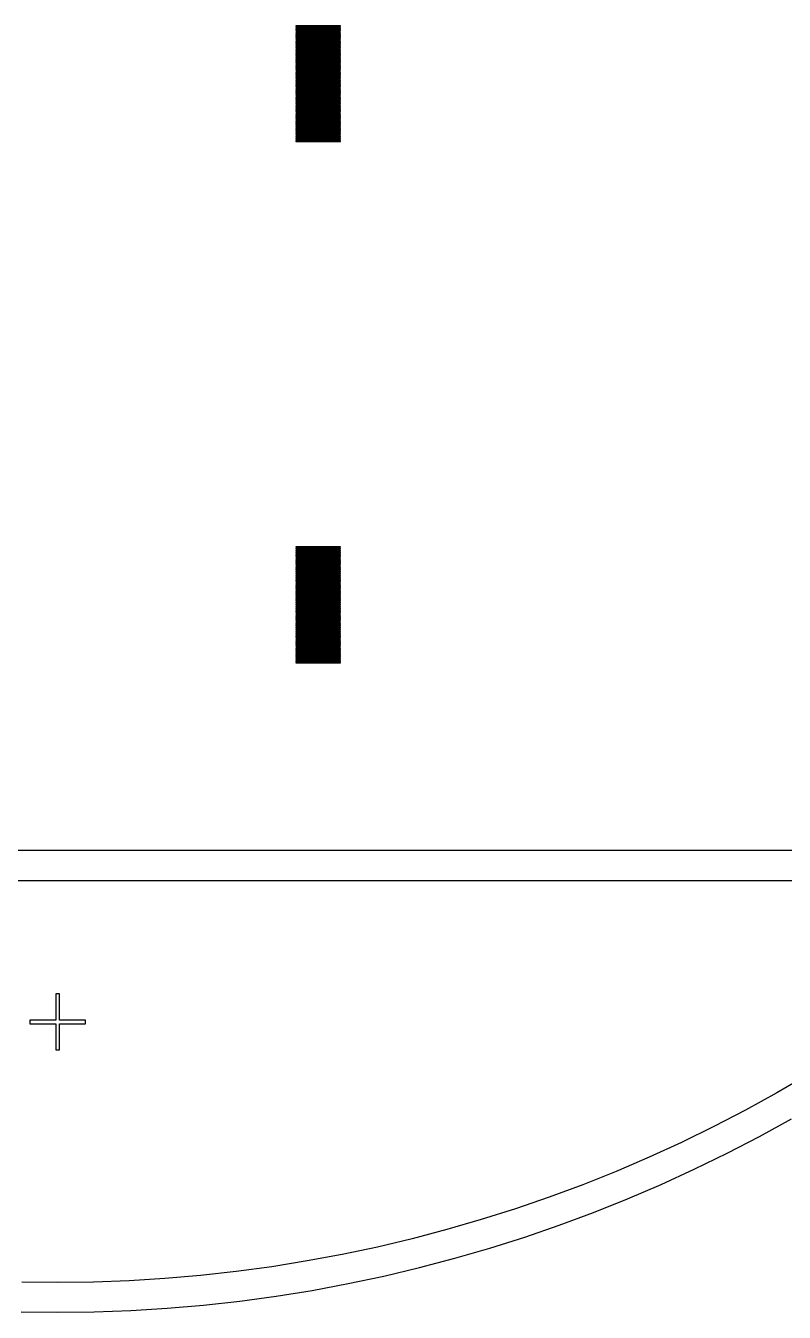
# Model space of a CAD drawing. Extents: x -18 to 82, y -18 to 82.
# Drawn here: x 31.18 to 56.65, y -17.75 to 25.45 of the extents above; entities that cross this region are included whole.
import ezdxf

# ---------------------------------------------------------------- set-up
doc = ezdxf.new("R2010")
doc.units = 0

msp = doc.modelspace()

# ---------------------------------------------------------------- linework, layer by layer
for p, q in [((41.75, 25.445), (40.25, 25.445)), ((40.25, 25.445), (40.25, 25.435)), ((40.25, 25.435), (41.75, 25.435)), ((41.75, 25.405), (40.25, 25.405)), ((40.25, 25.405), (40.25, 25.395)), ((40.25, 25.395), (41.75, 25.395)), ((41.75, 25.365), (40.25, 25.365)), ((40.25, 25.365), (40.25, 25.355)), ((40.25, 25.355), (41.75, 25.355)), ((41.75, 25.325), (40.25, 25.325)), ((40.25, 25.325), (40.25, 25.315)), ((40.25, 25.315), (41.75, 25.315)), ((41.75, 25.285), (40.25, 25.285)), ((40.25, 25.285), (40.25, 25.275)), ((40.25, 25.275), (41.75, 25.275)), ((41.75, 25.245), (40.25, 25.245)), ((40.25, 25.245), (40.25, 25.235)), ((40.25, 25.235), (41.75, 25.235)), ((41.75, 25.205), (40.25, 25.205)), ((40.25, 25.205), (40.25, 25.195)), ((40.25, 25.195), (41.75, 25.195)), ((41.75, 25.165), (40.25, 25.165)), ((40.25, 25.165), (40.25, 25.155)), ((40.25, 25.155), (41.75, 25.155)), ((41.75, 25.125), (40.25, 25.125)), ((40.25, 25.125), (40.25, 25.115)), ((40.25, 25.115), (41.75, 25.115)), ((41.75, 25.085), (40.25, 25.085)), ((40.25, 25.085), (40.25, 25.075)), ((40.25, 25.075), (41.75, 25.075)), ((41.75, 25.435), (41.75, 25.445)), ((41.75, 25.395), (41.75, 25.405)), ((41.75, 25.355), (41.75, 25.365)), ((41.75, 25.315), (41.75, 25.325)), ((41.75, 25.275), (41.75, 25.285)), ((41.75, 25.235), (41.75, 25.245)), ((41.75, 25.195), (41.75, 25.205)), ((41.75, 25.155), (41.75, 25.165)), ((41.75, 25.115), (41.75, 25.125)), ((41.75, 25.075), (41.75, 25.085)), ((41.75, 25.045), (40.25, 25.045)), ((40.25, 25.045), (40.25, 25.035)), ((40.25, 25.035), (41.75, 25.035)), ((41.75, 25.005), (40.25, 25.005)), ((40.25, 25.005), (40.25, 24.995)), ((40.25, 24.995), (41.75, 24.995)), ((41.75, 24.965), (40.25, 24.965)), ((40.25, 24.965), (40.25, 24.955)), ((40.25, 24.955), (41.75, 24.955)), ((41.75, 24.925), (40.25, 24.925)), ((40.25, 24.925), (40.25, 24.915)), ((40.25, 24.915), (41.75, 24.915)), ((41.75, 24.885), (40.25, 24.885)), ((40.25, 24.885), (40.25, 24.875)), ((40.25, 24.875), (41.75, 24.875)), ((41.75, 24.845), (40.25, 24.845)), ((40.25, 24.845), (40.25, 24.835)), ((40.25, 24.835), (41.75, 24.835)), ((41.75, 24.805), (40.25, 24.805)), ((40.25, 24.805), (40.25, 24.795)), ((40.25, 24.795), (41.75, 24.795)), ((41.75, 24.765), (40.25, 24.765)), ((40.25, 24.765), (40.25, 24.755)), ((40.25, 24.755), (41.75, 24.755)), ((41.75, 24.725), (40.25, 24.725)), ((40.25, 24.725), (40.25, 24.715)), ((40.25, 24.715), (41.75, 24.715)), ((41.75, 24.685), (40.25, 24.685)), ((40.25, 24.685), (40.25, 24.675)), ((40.25, 24.675), (41.75, 24.675)), ((41.75, 24.645), (40.25, 24.645)), ((40.25, 24.645), (40.25, 24.635)), ((40.25, 24.635), (41.75, 24.635)), ((41.75, 25.035), (41.75, 25.045)), ((41.75, 24.995), (41.75, 25.005)), ((41.75, 24.955), (41.75, 24.965)), ((41.75, 24.915), (41.75, 24.925)), ((41.75, 24.875), (41.75, 24.885)), ((41.75, 24.835), (41.75, 24.845)), ((41.75, 24.795), (41.75, 24.805)), ((41.75, 24.755), (41.75, 24.765)), ((41.75, 24.715), (41.75, 24.725)), ((41.75, 24.675), (41.75, 24.685)), ((41.75, 24.635), (41.75, 24.645)), ((41.75, 24.605), (40.25, 24.605)), ((40.25, 24.605), (40.25, 24.595)), ((40.25, 24.595), (41.75, 24.595)), ((41.75, 24.565), (40.25, 24.565)), ((40.25, 24.565), (40.25, 24.555)), ((40.25, 24.555), (41.75, 24.555)), ((41.75, 24.525), (40.25, 24.525)), ((40.25, 24.525), (40.25, 24.515)), ((40.25, 24.515), (41.75, 24.515)), ((41.75, 24.485), (40.25, 24.485)), ((40.25, 24.485), (40.25, 24.475)), ((40.25, 24.475), (41.75, 24.475)), ((41.75, 24.445), (40.25, 24.445)), ((40.25, 24.445), (40.25, 24.435)), ((40.25, 24.435), (41.75, 24.435)), ((41.75, 24.405), (40.25, 24.405)), ((40.25, 24.405), (40.25, 24.395)), ((40.25, 24.395), (41.75, 24.395)), ((41.75, 24.365), (40.25, 24.365)), ((40.25, 24.365), (40.25, 24.355)), ((40.25, 24.355), (41.75, 24.355)), ((41.75, 24.325), (40.25, 24.325)), ((40.25, 24.325), (40.25, 24.315)), ((40.25, 24.315), (41.75, 24.315)), ((41.75, 24.285), (40.25, 24.285)), ((40.25, 24.285), (40.25, 24.275)), ((40.25, 24.275), (41.75, 24.275)), ((41.75, 24.245), (40.25, 24.245)), ((40.25, 24.245), (40.25, 24.235)), ((40.25, 24.235), (41.75, 24.235)), ((41.75, 24.205), (40.25, 24.205)), ((40.25, 24.205), (40.25, 24.195)), ((40.25, 24.195), (41.75, 24.195)), ((41.75, 24.595), (41.75, 24.605)), ((41.75, 24.555), (41.75, 24.565)), ((41.75, 24.515), (41.75, 24.525)), ((41.75, 24.475), (41.75, 24.485)), ((41.75, 24.435), (41.75, 24.445)), ((41.75, 24.395), (41.75, 24.405)), ((41.75, 24.355), (41.75, 24.365)), ((41.75, 24.315), (41.75, 24.325)), ((41.75, 24.275), (41.75, 24.285)), ((41.75, 24.235), (41.75, 24.245)), ((41.75, 24.195), (41.75, 24.205)), ((41.75, 24.165), (40.25, 24.165)), ((40.25, 24.165), (40.25, 24.155)), ((40.25, 24.155), (41.75, 24.155)), ((41.75, 24.125), (40.25, 24.125)), ((40.25, 24.125), (40.25, 24.115)), ((40.25, 24.115), (41.75, 24.115)), ((41.75, 24.085), (40.25, 24.085)), ((40.25, 24.085), (40.25, 24.075)), ((40.25, 24.075), (41.75, 24.075)), ((41.75, 24.045), (40.25, 24.045)), ((40.25, 24.045), (40.25, 24.035)), ((40.25, 24.035), (41.75, 24.035)), ((41.75, 24.005), (40.25, 24.005)), ((40.25, 24.005), (40.25, 23.995)), ((40.25, 23.995), (41.75, 23.995)), ((41.75, 23.965), (40.25, 23.965)), ((40.25, 23.965), (40.25, 23.955)), ((40.25, 23.955), (41.75, 23.955)), ((41.75, 23.925), (40.25, 23.925)), ((40.25, 23.925), (40.25, 23.915)), ((40.25, 23.915), (41.75, 23.915)), ((41.75, 23.885), (40.25, 23.885)), ((40.25, 23.885), (40.25, 23.875)), ((40.25, 23.875), (41.75, 23.875)), ((41.75, 23.845), (40.25, 23.845)), ((40.25, 23.845), (40.25, 23.835)), ((40.25, 23.835), (41.75, 23.835)), ((41.75, 23.805), (40.25, 23.805)), ((40.25, 23.805), (40.25, 23.795)), ((40.25, 23.795), (41.75, 23.795)), ((41.75, 23.765), (40.25, 23.765)), ((40.25, 23.765), (40.25, 23.755)), ((41.75, 24.155), (41.75, 24.165)), ((41.75, 24.115), (41.75, 24.125)), ((41.75, 24.075), (41.75, 24.085)), ((41.75, 24.035), (41.75, 24.045)), ((41.75, 23.995), (41.75, 24.005)), ((41.75, 23.955), (41.75, 23.965)), ((41.75, 23.915), (41.75, 23.925)), ((41.75, 23.875), (41.75, 23.885)), ((41.75, 23.835), (41.75, 23.845)), ((41.75, 23.795), (41.75, 23.805)), ((41.75, 23.755), (41.75, 23.765)), ((40.25, 23.755), (41.75, 23.755)), ((41.75, 23.725), (40.25, 23.725)), ((40.25, 23.725), (40.25, 23.715)), ((40.25, 23.715), (41.75, 23.715)), ((41.75, 23.685), (40.25, 23.685)), ((40.25, 23.685), (40.25, 23.675)), ((40.25, 23.675), (41.75, 23.675)), ((41.75, 23.645), (40.25, 23.645)), ((40.25, 23.645), (40.25, 23.635)), ((40.25, 23.635), (41.75, 23.635)), ((41.75, 23.605), (40.25, 23.605)), ((40.25, 23.605), (40.25, 23.595)), ((40.25, 23.595), (41.75, 23.595)), ((41.75, 23.565), (40.25, 23.565)), ((40.25, 23.565), (40.25, 23.555)), ((40.25, 23.555), (41.75, 23.555)), ((41.75, 23.525), (40.25, 23.525)), ((40.25, 23.525), (40.25, 23.515)), ((40.25, 23.515), (41.75, 23.515)), ((41.75, 23.485), (40.25, 23.485)), ((40.25, 23.485), (40.25, 23.475)), ((40.25, 23.475), (41.75, 23.475)), ((41.75, 23.445), (40.25, 23.445)), ((40.25, 23.445), (40.25, 23.435)), ((40.25, 23.435), (41.75, 23.435)), ((41.75, 23.405), (40.25, 23.405)), ((40.25, 23.405), (40.25, 23.395)), ((40.25, 23.395), (41.75, 23.395)), ((41.75, 23.365), (40.25, 23.365)), ((40.25, 23.365), (40.25, 23.355)), ((40.25, 23.355), (41.75, 23.355)), ((41.75, 23.715), (41.75, 23.725)), ((41.75, 23.675), (41.75, 23.685)), ((41.75, 23.635), (41.75, 23.645)), ((41.75, 23.595), (41.75, 23.605)), ((41.75, 23.555), (41.75, 23.565)), ((41.75, 23.515), (41.75, 23.525)), ((41.75, 23.475), (41.75, 23.485)), ((41.75, 23.435), (41.75, 23.445)), ((41.75, 23.395), (41.75, 23.405)), ((41.75, 23.355), (41.75, 23.365)), ((41.75, 23.325), (40.25, 23.325)), ((40.25, 23.325), (40.25, 23.315)), ((40.25, 23.315), (41.75, 23.315)), ((41.75, 23.285), (40.25, 23.285)), ((40.25, 23.285), (40.25, 23.275)), ((40.25, 23.275), (41.75, 23.275)), ((41.75, 23.245), (40.25, 23.245)), ((40.25, 23.245), (40.25, 23.235)), ((40.25, 23.235), (41.75, 23.235)), ((41.75, 23.205), (40.25, 23.205)), ((40.25, 23.205), (40.25, 23.195)), ((40.25, 23.195), (41.75, 23.195)), ((41.75, 23.165), (40.25, 23.165)), ((40.25, 23.165), (40.25, 23.155)), ((40.25, 23.155), (41.75, 23.155)), ((41.75, 23.125), (40.25, 23.125)), ((40.25, 23.125), (40.25, 23.115)), ((40.25, 23.115), (41.75, 23.115)), ((41.75, 23.085), (40.25, 23.085)), ((40.25, 23.085), (40.25, 23.075)), ((40.25, 23.075), (41.75, 23.075)), ((41.75, 23.045), (40.25, 23.045)), ((40.25, 23.045), (40.25, 23.035)), ((40.25, 23.035), (41.75, 23.035)), ((41.75, 23.005), (40.25, 23.005)), ((40.25, 23.005), (40.25, 22.995)), ((40.25, 22.995), (41.75, 22.995)), ((41.75, 22.965), (40.25, 22.965)), ((40.25, 22.965), (40.25, 22.955)), ((40.25, 22.955), (41.75, 22.955)), ((41.75, 22.925), (40.25, 22.925)), ((40.25, 22.925), (40.25, 22.915)), ((40.25, 22.915), (41.75, 22.915)), ((41.75, 23.315), (41.75, 23.325)), ((41.75, 23.275), (41.75, 23.285)), ((41.75, 23.235), (41.75, 23.245)), ((41.75, 23.195), (41.75, 23.205)), ((41.75, 23.155), (41.75, 23.165)), ((41.75, 23.115), (41.75, 23.125)), ((41.75, 23.075), (41.75, 23.085)), ((41.75, 23.035), (41.75, 23.045)), ((41.75, 22.995), (41.75, 23.005)), ((41.75, 22.955), (41.75, 22.965)), ((41.75, 22.915), (41.75, 22.925)), ((41.75, 22.885), (40.25, 22.885)), ((40.25, 22.885), (40.25, 22.875)), ((40.25, 22.875), (41.75, 22.875)), ((41.75, 22.845), (40.25, 22.845)), ((40.25, 22.845), (40.25, 22.835)), ((40.25, 22.835), (41.75, 22.835)), ((41.75, 22.805), (40.25, 22.805)), ((40.25, 22.805), (40.25, 22.795)), ((40.25, 22.795), (41.75, 22.795)), ((41.75, 22.765), (40.25, 22.765)), ((40.25, 22.765), (40.25, 22.755)), ((40.25, 22.755), (41.75, 22.755)), ((41.75, 22.725), (40.25, 22.725)), ((40.25, 22.725), (40.25, 22.715)), ((40.25, 22.715), (41.75, 22.715)), ((41.75, 22.685), (40.25, 22.685)), ((40.25, 22.685), (40.25, 22.675)), ((40.25, 22.675), (41.75, 22.675)), ((41.75, 22.645), (40.25, 22.645)), ((40.25, 22.645), (40.25, 22.635)), ((40.25, 22.635), (41.75, 22.635)), ((41.75, 22.605), (40.25, 22.605)), ((40.25, 22.605), (40.25, 22.595)), ((40.25, 22.595), (41.75, 22.595)), ((41.75, 22.565), (40.25, 22.565)), ((40.25, 22.565), (40.25, 22.555)), ((40.25, 22.555), (41.75, 22.555)), ((41.75, 22.525), (40.25, 22.525)), ((40.25, 22.525), (40.25, 22.515)), ((40.25, 22.515), (41.75, 22.515)), ((41.75, 22.485), (40.25, 22.485)), ((40.25, 22.485), (40.25, 22.475)), ((40.25, 22.475), (41.75, 22.475)), ((41.75, 22.875), (41.75, 22.885)), ((41.75, 22.835), (41.75, 22.845)), ((41.75, 22.795), (41.75, 22.805)), ((41.75, 22.755), (41.75, 22.765)), ((41.75, 22.715), (41.75, 22.725)), ((41.75, 22.675), (41.75, 22.685)), ((41.75, 22.635), (41.75, 22.645)), ((41.75, 22.595), (41.75, 22.605)), ((41.75, 22.555), (41.75, 22.565)), ((41.75, 22.515), (41.75, 22.525)), ((41.75, 22.475), (41.75, 22.485)), ((41.75, 22.445), (40.25, 22.445)), ((40.25, 22.445), (40.25, 22.435)), ((40.25, 22.435), (41.75, 22.435)), ((41.75, 22.405), (40.25, 22.405)), ((40.25, 22.405), (40.25, 22.395)), ((40.25, 22.395), (41.75, 22.395)), ((41.75, 22.365), (40.25, 22.365)), ((40.25, 22.365), (40.25, 22.355)), ((40.25, 22.355), (41.75, 22.355)), ((41.75, 22.325), (40.25, 22.325)), ((40.25, 22.325), (40.25, 22.315)), ((40.25, 22.315), (41.75, 22.315)), ((41.75, 22.285), (40.25, 22.285)), ((40.25, 22.285), (40.25, 22.275)), ((40.25, 22.275), (41.75, 22.275)), ((41.75, 22.245), (40.25, 22.245)), ((40.25, 22.245), (40.25, 22.235)), ((40.25, 22.235), (41.75, 22.235)), ((41.75, 22.205), (40.25, 22.205)), ((40.25, 22.205), (40.25, 22.195)), ((40.25, 22.195), (41.75, 22.195)), ((41.75, 22.165), (40.25, 22.165)), ((40.25, 22.165), (40.25, 22.155)), ((40.25, 22.155), (41.75, 22.155)), ((41.75, 22.125), (40.25, 22.125)), ((40.25, 22.125), (40.25, 22.115)), ((40.25, 22.115), (41.75, 22.115)), ((41.75, 22.085), (40.25, 22.085)), ((40.25, 22.085), (40.25, 22.075)), ((40.25, 22.075), (41.75, 22.075)), ((41.75, 22.045), (40.25, 22.045)), ((40.25, 22.045), (40.25, 22.035)), ((40.25, 22.035), (41.75, 22.035)), ((41.75, 22.435), (41.75, 22.445)), ((41.75, 22.395), (41.75, 22.405)), ((41.75, 22.355), (41.75, 22.365)), ((41.75, 22.315), (41.75, 22.325)), ((41.75, 22.275), (41.75, 22.285)), ((41.75, 22.235), (41.75, 22.245)), ((41.75, 22.195), (41.75, 22.205)), ((41.75, 22.155), (41.75, 22.165)), ((41.75, 22.115), (41.75, 22.125)), ((41.75, 22.075), (41.75, 22.085)), ((41.75, 22.035), (41.75, 22.045)), ((41.75, 22.005), (40.25, 22.005)), ((40.25, 22.005), (40.25, 21.995)), ((40.25, 21.995), (41.75, 21.995)), ((41.75, 21.965), (40.25, 21.965)), ((40.25, 21.965), (40.25, 21.955)), ((40.25, 21.955), (41.75, 21.955)), ((41.75, 21.925), (40.25, 21.925)), ((40.25, 21.925), (40.25, 21.915)), ((40.25, 21.915), (41.75, 21.915)), ((41.75, 21.885), (40.25, 21.885)), ((40.25, 21.885), (40.25, 21.875)), ((40.25, 21.875), (41.75, 21.875)), ((41.75, 21.845), (40.25, 21.845)), ((40.25, 21.845), (40.25, 21.835)), ((40.25, 21.835), (41.75, 21.835)), ((41.75, 21.805), (40.25, 21.805)), ((40.25, 21.805), (40.25, 21.795)), ((40.25, 21.795), (41.75, 21.795)), ((41.75, 21.765), (40.25, 21.765)), ((40.25, 21.765), (40.25, 21.755)), ((40.25, 21.755), (41.75, 21.755)), ((41.75, 21.725), (40.25, 21.725)), ((40.25, 21.725), (40.25, 21.715)), ((40.25, 21.715), (41.75, 21.715)), ((41.75, 21.685), (40.25, 21.685)), ((40.25, 21.685), (40.25, 21.675)), ((40.25, 21.675), (41.75, 21.675)), ((41.75, 21.645), (40.25, 21.645)), ((40.25, 21.645), (40.25, 21.635)), ((40.25, 21.635), (41.75, 21.635)), ((41.75, 21.605), (40.25, 21.605)), ((40.25, 21.605), (40.25, 21.595)), ((41.75, 21.995), (41.75, 22.005)), ((41.75, 21.955), (41.75, 21.965)), ((41.75, 21.915), (41.75, 21.925)), ((41.75, 21.875), (41.75, 21.885)), ((41.75, 21.835), (41.75, 21.845)), ((41.75, 21.795), (41.75, 21.805)), ((41.75, 21.755), (41.75, 21.765)), ((41.75, 21.715), (41.75, 21.725)), ((41.75, 21.675), (41.75, 21.685)), ((41.75, 21.635), (41.75, 21.645)), ((41.75, 21.595), (41.75, 21.605)), ((40.25, 21.595), (41.75, 21.595)), ((41.75, 21.565), (40.25, 21.565)), ((40.25, 21.565), (40.25, 21.555)), ((40.25, 21.555), (41.75, 21.555)), ((41.75, 21.555), (41.75, 21.565)), ((41.75, 7.94499), (40.25, 7.94499)), ((40.25, 7.94499), (40.25, 7.935)), ((40.25, 7.935), (41.75, 7.935)), ((41.75, 7.905), (40.25, 7.905)), ((40.25, 7.905), (40.25, 7.89499)), ((40.25, 7.89499), (41.75, 7.89499)), ((41.75, 7.86499), (40.25, 7.86499)), ((40.25, 7.86499), (40.25, 7.855)), ((40.25, 7.855), (41.75, 7.855)), ((41.75, 7.825), (40.25, 7.825)), ((40.25, 7.825), (40.25, 7.81499)), ((40.25, 7.81499), (41.75, 7.81499)), ((41.75, 7.78499), (40.25, 7.78499)), ((40.25, 7.78499), (40.25, 7.77499)), ((41.75, 7.935), (41.75, 7.94499)), ((41.75, 7.89499), (41.75, 7.905)), ((41.75, 7.855), (41.75, 7.86499)), ((41.75, 7.81499), (41.75, 7.825)), ((41.75, 7.77499), (41.75, 7.78499)), ((40.25, 7.77499), (41.75, 7.77499)), ((41.75, 7.745), (40.25, 7.745)), ((40.25, 7.745), (40.25, 7.73499)), ((40.25, 7.73499), (41.75, 7.73499)), ((41.75, 7.70499), (40.25, 7.70499)), ((40.25, 7.70499), (40.25, 7.69499)), ((40.25, 7.69499), (41.75, 7.69499)), ((41.75, 7.66499), (40.25, 7.66499)), ((40.25, 7.66499), (40.25, 7.655)), ((40.25, 7.655), (41.75, 7.655)), ((41.75, 7.625), (40.25, 7.625)), ((40.25, 7.625), (40.25, 7.61499)), ((40.25, 7.61499), (41.75, 7.61499)), ((41.75, 7.58499), (40.25, 7.58499)), ((40.25, 7.58499), (40.25, 7.575)), ((40.25, 7.575), (41.75, 7.575)), ((41.75, 7.545), (40.25, 7.545)), ((40.25, 7.545), (40.25, 7.53499)), ((40.25, 7.53499), (41.75, 7.53499)), ((41.75, 7.50499), (40.25, 7.50499)), ((40.25, 7.50499), (40.25, 7.495)), ((40.25, 7.495), (41.75, 7.495)), ((41.75, 7.465), (40.25, 7.465)), ((40.25, 7.465), (40.25, 7.45499)), ((40.25, 7.45499), (41.75, 7.45499)), ((41.75, 7.42499), (40.25, 7.42499)), ((40.25, 7.42499), (40.25, 7.41499)), ((40.25, 7.41499), (41.75, 7.41499)), ((41.75, 7.38499), (40.25, 7.38499)), ((40.25, 7.38499), (40.25, 7.375)), ((40.25, 7.375), (41.75, 7.375)), ((41.75, 7.34499), (40.25, 7.34499)), ((40.25, 7.34499), (40.25, 7.33499)), ((41.75, 7.73499), (41.75, 7.745)), ((41.75, 7.69499), (41.75, 7.70499)), ((41.75, 7.655), (41.75, 7.66499)), ((41.75, 7.61499), (41.75, 7.625)), ((41.75, 7.575), (41.75, 7.58499)), ((41.75, 7.53499), (41.75, 7.545)), ((41.75, 7.495), (41.75, 7.50499)), ((41.75, 7.45499), (41.75, 7.465)), ((41.75, 7.41499), (41.75, 7.42499)), ((41.75, 7.375), (41.75, 7.38499)), ((41.75, 7.33499), (41.75, 7.34499)), ((40.25, 7.33499), (41.75, 7.33499)), ((41.75, 7.30499), (40.25, 7.30499)), ((40.25, 7.30499), (40.25, 7.295)), ((40.25, 7.295), (41.75, 7.295)), ((41.75, 7.265), (40.25, 7.265)), ((40.25, 7.265), (40.25, 7.25499)), ((40.25, 7.25499), (41.75, 7.25499)), ((41.75, 7.22499), (40.25, 7.22499)), ((40.25, 7.22499), (40.25, 7.215)), ((40.25, 7.215), (41.75, 7.215)), ((41.75, 7.185), (40.25, 7.185)), ((40.25, 7.185), (40.25, 7.17499)), ((40.25, 7.17499), (41.75, 7.17499)), ((41.75, 7.14499), (40.25, 7.14499)), ((40.25, 7.14499), (40.25, 7.13499)), ((40.25, 7.13499), (41.75, 7.13499)), ((41.75, 7.105), (40.25, 7.105)), ((40.25, 7.105), (40.25, 7.09499)), ((40.25, 7.09499), (41.75, 7.09499)), ((41.75, 7.06499), (40.25, 7.06499)), ((40.25, 7.06499), (40.25, 7.05499)), ((40.25, 7.05499), (41.75, 7.05499)), ((41.75, 7.02499), (40.25, 7.02499)), ((40.25, 7.02499), (40.25, 7.015)), ((40.25, 7.015), (41.75, 7.015)), ((41.75, 6.98499), (40.25, 6.98499)), ((40.25, 6.98499), (40.25, 6.97499)), ((40.25, 6.97499), (41.75, 6.97499)), ((41.75, 6.94499), (40.25, 6.94499)), ((40.25, 6.94499), (40.25, 6.935)), ((40.25, 6.935), (41.75, 6.935)), ((41.75, 7.295), (41.75, 7.30499)), ((41.75, 7.25499), (41.75, 7.265)), ((41.75, 7.215), (41.75, 7.22499)), ((41.75, 7.17499), (41.75, 7.185)), ((41.75, 7.13499), (41.75, 7.14499)), ((41.75, 7.09499), (41.75, 7.105)), ((41.75, 7.05499), (41.75, 7.06499)), ((41.75, 7.015), (41.75, 7.02499)), ((41.75, 6.97499), (41.75, 6.98499)), ((41.75, 6.935), (41.75, 6.94499)), ((41.75, 6.905), (40.25, 6.905)), ((40.25, 6.905), (40.25, 6.89499)), ((40.25, 6.89499), (41.75, 6.89499)), ((41.75, 6.86499), (40.25, 6.86499)), ((40.25, 6.86499), (40.25, 6.855)), ((40.25, 6.855), (41.75, 6.855)), ((41.75, 6.825), (40.25, 6.825)), ((40.25, 6.825), (40.25, 6.81499)), ((40.25, 6.81499), (41.75, 6.81499)), ((41.75, 6.78499), (40.25, 6.78499)), ((40.25, 6.78499), (40.25, 6.77499)), ((40.25, 6.77499), (41.75, 6.77499)), ((41.75, 6.745), (40.25, 6.745)), ((40.25, 6.745), (40.25, 6.73499)), ((40.25, 6.73499), (41.75, 6.73499)), ((41.75, 6.70499), (40.25, 6.70499)), ((40.25, 6.70499), (40.25, 6.69499)), ((40.25, 6.69499), (41.75, 6.69499)), ((41.75, 6.66499), (40.25, 6.66499)), ((40.25, 6.66499), (40.25, 6.655)), ((40.25, 6.655), (41.75, 6.655)), ((41.75, 6.625), (40.25, 6.625)), ((40.25, 6.625), (40.25, 6.61499)), ((40.25, 6.61499), (41.75, 6.61499)), ((41.75, 6.58499), (40.25, 6.58499)), ((40.25, 6.58499), (40.25, 6.575)), ((40.25, 6.575), (41.75, 6.575)), ((41.75, 6.545), (40.25, 6.545)), ((40.25, 6.545), (40.25, 6.53499)), ((40.25, 6.53499), (41.75, 6.53499)), ((41.75, 6.50499), (40.25, 6.50499)), ((40.25, 6.50499), (40.25, 6.495)), ((40.25, 6.495), (41.75, 6.495)), ((41.75, 6.89499), (41.75, 6.905)), ((41.75, 6.855), (41.75, 6.86499)), ((41.75, 6.81499), (41.75, 6.825)), ((41.75, 6.77499), (41.75, 6.78499)), ((41.75, 6.73499), (41.75, 6.745)), ((41.75, 6.69499), (41.75, 6.70499)), ((41.75, 6.655), (41.75, 6.66499)), ((41.75, 6.61499), (41.75, 6.625)), ((41.75, 6.575), (41.75, 6.58499)), ((41.75, 6.53499), (41.75, 6.545)), ((41.75, 6.495), (41.75, 6.50499)), ((41.75, 6.465), (40.25, 6.465)), ((40.25, 6.465), (40.25, 6.45499)), ((40.25, 6.45499), (41.75, 6.45499)), ((41.75, 6.42499), (40.25, 6.42499)), ((40.25, 6.42499), (40.25, 6.41499)), ((40.25, 6.41499), (41.75, 6.41499)), ((41.75, 6.38499), (40.25, 6.38499)), ((40.25, 6.38499), (40.25, 6.375)), ((40.25, 6.375), (41.75, 6.375)), ((41.75, 6.34499), (40.25, 6.34499)), ((40.25, 6.34499), (40.25, 6.33499)), ((40.25, 6.33499), (41.75, 6.33499)), ((41.75, 6.30499), (40.25, 6.30499)), ((40.25, 6.30499), (40.25, 6.295)), ((40.25, 6.295), (41.75, 6.295)), ((41.75, 6.265), (40.25, 6.265)), ((40.25, 6.265), (40.25, 6.25499)), ((40.25, 6.25499), (41.75, 6.25499)), ((41.75, 6.22499), (40.25, 6.22499)), ((40.25, 6.22499), (40.25, 6.215)), ((40.25, 6.215), (41.75, 6.215)), ((41.75, 6.185), (40.25, 6.185)), ((40.25, 6.185), (40.25, 6.17499)), ((40.25, 6.17499), (41.75, 6.17499)), ((41.75, 6.14499), (40.25, 6.14499)), ((40.25, 6.14499), (40.25, 6.13499)), ((40.25, 6.13499), (41.75, 6.13499)), ((41.75, 6.105), (40.25, 6.105)), ((40.25, 6.105), (40.25, 6.09499)), ((40.25, 6.09499), (41.75, 6.09499)), ((41.75, 6.06499), (40.25, 6.06499)), ((40.25, 6.06499), (40.25, 6.05499)), ((40.25, 6.05499), (41.75, 6.05499)), ((41.75, 6.45499), (41.75, 6.465)), ((41.75, 6.41499), (41.75, 6.42499)), ((41.75, 6.375), (41.75, 6.38499)), ((41.75, 6.33499), (41.75, 6.34499)), ((41.75, 6.295), (41.75, 6.30499)), ((41.75, 6.25499), (41.75, 6.265)), ((41.75, 6.215), (41.75, 6.22499)), ((41.75, 6.17499), (41.75, 6.185)), ((41.75, 6.13499), (41.75, 6.14499)), ((41.75, 6.09499), (41.75, 6.105)), ((41.75, 6.05499), (41.75, 6.06499)), ((41.75, 6.02499), (40.25, 6.02499)), ((40.25, 6.02499), (40.25, 6.015)), ((40.25, 6.015), (41.75, 6.015)), ((41.75, 5.985), (40.25, 5.985)), ((40.25, 5.985), (40.25, 5.97501)), ((40.25, 5.97501), (41.75, 5.97501)), ((41.75, 5.94501), (40.25, 5.94501)), ((40.25, 5.94501), (40.25, 5.93501)), ((40.25, 5.93501), (41.75, 5.93501)), ((41.75, 5.90501), (40.25, 5.90501)), ((40.25, 5.90501), (40.25, 5.895)), ((40.25, 5.895), (41.75, 5.895)), ((41.75, 5.86501), (40.25, 5.86501)), ((40.25, 5.86501), (40.25, 5.85501)), ((40.25, 5.85501), (41.75, 5.85501)), ((41.75, 5.82501), (40.25, 5.82501)), ((40.25, 5.82501), (40.25, 5.815)), ((40.25, 5.815), (41.75, 5.815)), ((41.75, 5.785), (40.25, 5.785)), ((40.25, 5.785), (40.25, 5.77501)), ((40.25, 5.77501), (41.75, 5.77501)), ((41.75, 5.74501), (40.25, 5.74501)), ((40.25, 5.74501), (40.25, 5.735)), ((40.25, 5.735), (41.75, 5.735)), ((41.75, 5.705), (40.25, 5.705)), ((40.25, 5.705), (40.25, 5.69501)), ((40.25, 5.69501), (41.75, 5.69501)), ((41.75, 5.66501), (40.25, 5.66501)), ((40.25, 5.66501), (40.25, 5.65501)), ((40.25, 5.65501), (41.75, 5.65501)), ((41.75, 5.625), (40.25, 5.625)), ((40.25, 5.625), (40.25, 5.61501)), ((41.75, 6.015), (41.75, 6.02499)), ((41.75, 5.97501), (41.75, 5.985)), ((41.75, 5.93501), (41.75, 5.94501)), ((41.75, 5.895), (41.75, 5.90501)), ((41.75, 5.85501), (41.75, 5.86501)), ((41.75, 5.815), (41.75, 5.82501)), ((41.75, 5.77501), (41.75, 5.785)), ((41.75, 5.735), (41.75, 5.74501)), ((41.75, 5.69501), (41.75, 5.705)), ((41.75, 5.65501), (41.75, 5.66501)), ((41.75, 5.61501), (41.75, 5.625)), ((40.25, 5.61501), (41.75, 5.61501)), ((41.75, 5.58501), (40.25, 5.58501)), ((40.25, 5.58501), (40.25, 5.57501)), ((40.25, 5.57501), (41.75, 5.57501)), ((41.75, 5.54501), (40.25, 5.54501)), ((40.25, 5.54501), (40.25, 5.535)), ((40.25, 5.535), (41.75, 5.535)), ((41.75, 5.505), (40.25, 5.505)), ((40.25, 5.505), (40.25, 5.49501)), ((40.25, 5.49501), (41.75, 5.49501)), ((41.75, 5.46501), (40.25, 5.46501)), ((40.25, 5.46501), (40.25, 5.455)), ((40.25, 5.455), (41.75, 5.455)), ((41.75, 5.425), (40.25, 5.425)), ((40.25, 5.425), (40.25, 5.41501)), ((40.25, 5.41501), (41.75, 5.41501)), ((41.75, 5.38501), (40.25, 5.38501)), ((40.25, 5.38501), (40.25, 5.375)), ((40.25, 5.375), (41.75, 5.375)), ((41.75, 5.345), (40.25, 5.345)), ((40.25, 5.345), (40.25, 5.33501)), ((40.25, 5.33501), (41.75, 5.33501)), ((41.75, 5.30501), (40.25, 5.30501)), ((40.25, 5.30501), (40.25, 5.29501)), ((40.25, 5.29501), (41.75, 5.29501)), ((41.75, 5.26501), (40.25, 5.26501)), ((40.25, 5.26501), (40.25, 5.255)), ((40.25, 5.255), (41.75, 5.255)), ((41.75, 5.22501), (40.25, 5.22501)), ((40.25, 5.22501), (40.25, 5.21501)), ((40.25, 5.21501), (41.75, 5.21501)), ((41.75, 5.18501), (40.25, 5.18501)), ((40.25, 5.18501), (40.25, 5.175)), ((41.75, 5.57501), (41.75, 5.58501)), ((41.75, 5.535), (41.75, 5.54501)), ((41.75, 5.49501), (41.75, 5.505)), ((41.75, 5.455), (41.75, 5.46501)), ((41.75, 5.41501), (41.75, 5.425)), ((41.75, 5.375), (41.75, 5.38501)), ((41.75, 5.33501), (41.75, 5.345)), ((41.75, 5.29501), (41.75, 5.30501)), ((41.75, 5.255), (41.75, 5.26501)), ((41.75, 5.21501), (41.75, 5.22501)), ((41.75, 5.175), (41.75, 5.18501)), ((40.25, 5.175), (41.75, 5.175)), ((41.75, 5.145), (40.25, 5.145)), ((40.25, 5.145), (40.25, 5.13501)), ((40.25, 5.13501), (41.75, 5.13501)), ((41.75, 5.10501), (40.25, 5.10501)), ((40.25, 5.10501), (40.25, 5.095)), ((40.25, 5.095), (41.75, 5.095)), ((41.75, 5.065), (40.25, 5.065)), ((40.25, 5.065), (40.25, 5.05501)), ((40.25, 5.05501), (41.75, 5.05501)), ((41.75, 5.02501), (40.25, 5.02501)), ((40.25, 5.02501), (40.25, 5.01501)), ((40.25, 5.01501), (41.75, 5.01501)), ((41.75, 4.985), (40.25, 4.985)), ((40.25, 4.985), (40.25, 4.97501)), ((40.25, 4.97501), (41.75, 4.97501)), ((41.75, 4.94501), (40.25, 4.94501)), ((40.25, 4.94501), (40.25, 4.93501)), ((40.25, 4.93501), (41.75, 4.93501)), ((41.75, 4.90501), (40.25, 4.90501)), ((40.25, 4.90501), (40.25, 4.895)), ((40.25, 4.895), (41.75, 4.895)), ((41.75, 4.86501), (40.25, 4.86501)), ((40.25, 4.86501), (40.25, 4.85501)), ((40.25, 4.85501), (41.75, 4.85501)), ((41.75, 4.82501), (40.25, 4.82501)), ((40.25, 4.82501), (40.25, 4.815)), ((40.25, 4.815), (41.75, 4.815)), ((41.75, 4.785), (40.25, 4.785)), ((40.25, 4.785), (40.25, 4.77501)), ((40.25, 4.77501), (41.75, 4.77501)), ((41.75, 5.13501), (41.75, 5.145)), ((41.75, 5.095), (41.75, 5.10501)), ((41.75, 5.05501), (41.75, 5.065)), ((41.75, 5.01501), (41.75, 5.02501)), ((41.75, 4.97501), (41.75, 4.985)), ((41.75, 4.93501), (41.75, 4.94501)), ((41.75, 4.895), (41.75, 4.90501)), ((41.75, 4.85501), (41.75, 4.86501)), ((41.75, 4.815), (41.75, 4.82501)), ((41.75, 4.77501), (41.75, 4.785)), ((41.75, 4.74501), (40.25, 4.74501)), ((40.25, 4.74501), (40.25, 4.735)), ((40.25, 4.735), (41.75, 4.735)), ((41.75, 4.705), (40.25, 4.705)), ((40.25, 4.705), (40.25, 4.69501)), ((40.25, 4.69501), (41.75, 4.69501)), ((41.75, 4.66501), (40.25, 4.66501)), ((40.25, 4.66501), (40.25, 4.65501)), ((40.25, 4.65501), (41.75, 4.65501)), ((41.75, 4.625), (40.25, 4.625)), ((40.25, 4.625), (40.25, 4.61501)), ((40.25, 4.61501), (41.75, 4.61501)), ((41.75, 4.58501), (40.25, 4.58501)), ((40.25, 4.58501), (40.25, 4.57501)), ((40.25, 4.57501), (41.75, 4.57501)), ((41.75, 4.54501), (40.25, 4.54501)), ((40.25, 4.54501), (40.25, 4.535)), ((40.25, 4.535), (41.75, 4.535)), ((41.75, 4.505), (40.25, 4.505)), ((40.25, 4.505), (40.25, 4.49501)), ((40.25, 4.49501), (41.75, 4.49501)), ((41.75, 4.46501), (40.25, 4.46501)), ((40.25, 4.46501), (40.25, 4.455)), ((40.25, 4.455), (41.75, 4.455)), ((41.75, 4.425), (40.25, 4.425)), ((40.25, 4.425), (40.25, 4.41501)), ((40.25, 4.41501), (41.75, 4.41501)), ((41.75, 4.38501), (40.25, 4.38501)), ((40.25, 4.38501), (40.25, 4.375)), ((40.25, 4.375), (41.75, 4.375)), ((41.75, 4.345), (40.25, 4.345)), ((40.25, 4.345), (40.25, 4.33501)), ((40.25, 4.33501), (41.75, 4.33501)), ((41.75, 4.735), (41.75, 4.74501)), ((41.75, 4.69501), (41.75, 4.705)), ((41.75, 4.65501), (41.75, 4.66501)), ((41.75, 4.61501), (41.75, 4.625)), ((41.75, 4.57501), (41.75, 4.58501)), ((41.75, 4.535), (41.75, 4.54501)), ((41.75, 4.49501), (41.75, 4.505)), ((41.75, 4.455), (41.75, 4.46501)), ((41.75, 4.41501), (41.75, 4.425)), ((41.75, 4.375), (41.75, 4.38501)), ((41.75, 4.33501), (41.75, 4.345)), ((41.75, 4.30501), (40.25, 4.30501)), ((40.25, 4.30501), (40.25, 4.29501)), ((40.25, 4.29501), (41.75, 4.29501)), ((41.75, 4.26501), (40.25, 4.26501)), ((40.25, 4.26501), (40.25, 4.255)), ((40.25, 4.255), (41.75, 4.255)), ((41.75, 4.22501), (40.25, 4.22501)), ((40.25, 4.22501), (40.25, 4.21501)), ((40.25, 4.21501), (41.75, 4.21501)), ((41.75, 4.18501), (40.25, 4.18501)), ((40.25, 4.18501), (40.25, 4.175)), ((40.25, 4.175), (41.75, 4.175)), ((41.75, 4.145), (40.25, 4.145)), ((40.25, 4.145), (40.25, 4.13501)), ((40.25, 4.13501), (41.75, 4.13501)), ((41.75, 4.10501), (40.25, 4.10501)), ((40.25, 4.10501), (40.25, 4.095)), ((40.25, 4.095), (41.75, 4.095)), ((41.75, 4.065), (40.25, 4.065)), ((40.25, 4.065), (40.25, 4.05501)), ((40.25, 4.05501), (41.75, 4.05501)), ((41.75, 4.29501), (41.75, 4.30501)), ((41.75, 4.255), (41.75, 4.26501)), ((41.75, 4.21501), (41.75, 4.22501)), ((41.75, 4.175), (41.75, 4.18501)), ((41.75, 4.13501), (41.75, 4.145)), ((41.75, 4.095), (41.75, 4.10501)), ((41.75, 4.05501), (41.75, 4.065)), ((66.75, -2.25), (-2.25, -2.25)), ((-1.52467, -3.25), (66.0247, -3.25)), ((32.3125, -7.0625), (32.1875, -7.0625)), ((32.1875, -7.0625), (32.1875, -7.9375)), ((32.3125, -7.9375), (32.3125, -7.0625)), ((32.1875, -7.9375), (31.3125, -7.9375)), ((31.3125, -7.9375), (31.3125, -8.0625)), ((31.3125, -8.0625), (32.1875, -8.0625)), ((32.1875, -8.0625), (32.1875, -8.9375)), ((33.1875, -7.9375), (32.3125, -7.9375)), ((32.3125, -8.0625), (33.1875, -8.0625)), ((32.3125, -8.9375), (32.3125, -8.0625)), ((33.1875, -8.0625), (33.1875, -7.9375)), ((32.1875, -8.9375), (32.3125, -8.9375)), ((57.441, -9.7787), (56.402, -10.3843)), ((56.402, -10.3843), (55.3484, -10.9641)), ((55.3484, -10.9641), (54.2809, -11.518)), ((54.2809, -11.518), (53.2002, -12.0455)), ((55.8198, -11.8461), (56.8949, -11.2543)), ((53.2002, -12.0455), (52.1068, -12.5463)), ((54.7306, -12.4112), (55.8198, -11.8461)), ((53.6277, -12.9495), (54.7306, -12.4112)), ((52.1068, -12.5463), (51.0015, -13.0201)), ((52.5121, -13.4605), (53.6277, -12.9495)), ((51.0015, -13.0201), (49.8849, -13.4666)), ((49.8849, -13.4666), (48.7576, -13.8857)), ((51.3842, -13.944), (52.5121, -13.4605)), ((48.7576, -13.8857), (47.6204, -14.2769)), ((50.2448, -14.3996), (51.3842, -13.944)), ((46.4739, -14.6401), (45.3189, -14.975)), ((47.6204, -14.2769), (46.4739, -14.6401)), ((49.0945, -14.8272), (50.2448, -14.3996)), ((45.3189, -14.975), (44.156, -15.2815)), ((47.9341, -15.2264), (49.0945, -14.8272)), ((44.156, -15.2815), (42.986, -15.5594)), ((46.7642, -15.597), (47.9341, -15.2264)), ((41.8094, -15.8085), (40.6271, -16.0286)), ((42.986, -15.5594), (41.8094, -15.8085)), ((44.399, -16.2516), (45.5856, -15.9388)), ((45.5856, -15.9388), (46.7642, -15.597)), ((38.2481, -16.3815), (37.0528, -16.514)), ((39.4398, -16.2196), (38.2481, -16.3815)), ((40.6271, -16.0286), (39.4398, -16.2196)), ((43.2051, -16.5351), (44.399, -16.2516)), ((32.25, -16.75), (31.0475, -16.7352)), ((33.4525, -16.7352), (32.25, -16.75)), ((34.6543, -16.691), (33.4525, -16.7352)), ((35.8547, -16.6172), (34.6543, -16.691)), ((37.0528, -16.514), (35.8547, -16.6172)), ((40.7981, -17.0139), (42.0045, -16.7893)), ((42.0045, -16.7893), (43.2051, -16.5351)), ((38.3705, -17.374), (39.5865, -17.2088)), ((39.5865, -17.2088), (40.7981, -17.0139)), ((33.4771, -17.7349), (34.7034, -17.6898)), ((34.7034, -17.6898), (35.9282, -17.6145)), ((35.9282, -17.6145), (37.1508, -17.5092)), ((37.1508, -17.5092), (38.3705, -17.374)), ((31.0229, -17.7349), (32.25, -17.75)), ((32.25, -17.75), (33.4771, -17.7349))]:
    msp.add_line(p, q)

doc.saveas('drawing.dxf')
